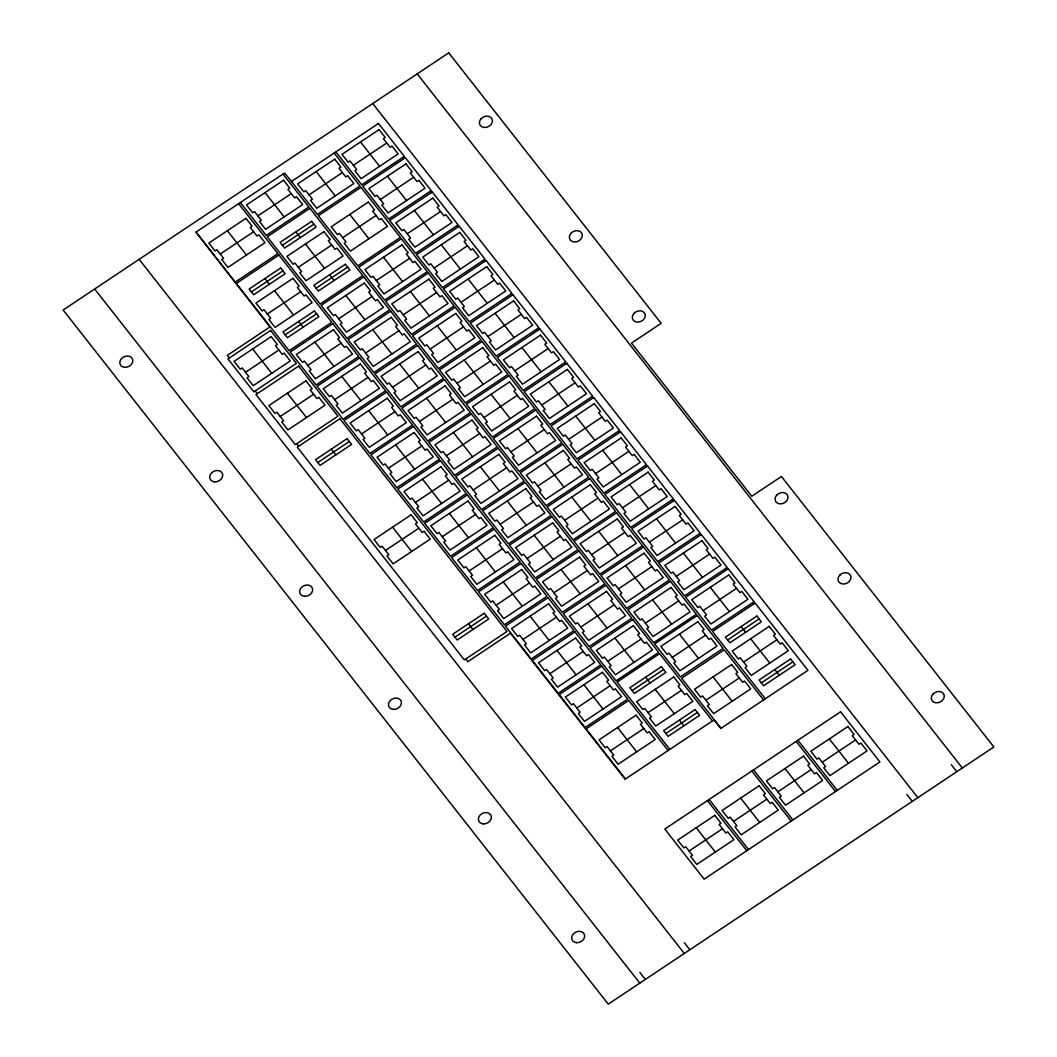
<?xml version="1.0" encoding="UTF-8"?>
<svg xmlns="http://www.w3.org/2000/svg" width="1057" height="1057" viewBox="0 0 1057 1057"><rect width="100%" height="100%" fill="white"/><g stroke="black" fill="none" stroke-linecap="round" stroke-linejoin="round"><path stroke-width="1.5" d="M196.1 232.249L269.905 326.957L227.281 355.39L229.316 357.979M238.737 203.816L240.468 202.653M283.104 174.22L284.703 173.15L291.587 181.645M334.223 153.212L335.954 152.049M257.908 215.879L291.283 193.616M220.239 254.01L253.614 231.747M309.027 194.871L342.389 172.608M353.395 165.275L386.77 143.012M282.364 245.224L313.889 224.203M380.295 199.522L413.67 177.272M251.421 291.904L282.932 270.883M298.299 267.302L331.673 245.052M342.679 237.706L376.041 215.456M267.355 313.982L300.716 291.732M316.096 288.151L347.608 267.13M407.209 233.782L440.571 211.532M285.139 334.831L316.651 313.81M376.318 280.554L409.693 258.304M245.501 372.262L278.876 350.012M338.689 318.738L372.064 296.475M434.11 268.042L467.471 245.779M307.746 365.418L341.107 343.155M403.232 314.814L436.594 292.551M365.603 352.998L398.965 330.735M280.25 416.511L313.625 394.248M461.011 302.302L494.385 280.039M334.646 399.665L368.008 377.415M430.133 349.061L463.495 326.811M392.504 387.245L425.865 364.995M487.924 336.549L521.286 314.299M317.813 462.53L349.325 441.509M361.547 433.925L394.922 411.675M457.034 383.321L490.408 361.071M419.404 421.505L452.779 399.255M514.825 370.809L548.187 348.559M388.447 468.185L421.822 445.935M483.934 417.581L517.309 395.331M446.318 455.765L479.68 433.502M541.726 405.069L575.1 382.806M415.361 502.445L448.723 480.182M510.848 451.841L544.21 429.578M473.219 490.025L506.58 467.762M385.448 550.459L418.823 528.196M568.626 439.329L602.001 417.066M442.262 536.692L475.624 514.442M537.749 486.088L571.11 463.838M500.12 524.272L533.494 502.022M595.54 473.576L628.902 451.326M469.163 570.952L502.537 548.702M564.649 520.348L598.024 498.098M527.02 558.532L560.395 536.282M622.441 507.836L655.802 485.586M496.077 605.212L529.438 582.949M454.946 637.133L486.458 616.112M591.55 554.608L624.925 532.345M553.934 592.792L587.296 570.529M649.342 542.096L682.716 519.833M522.977 639.472L556.339 617.209M618.464 588.868L651.825 566.605M580.835 627.052L614.196 604.789M676.242 576.356L709.617 554.093M549.878 673.719L583.253 651.469M645.365 623.115L678.726 600.865M607.735 661.299L641.11 639.049M703.156 610.602L736.518 588.353M576.778 707.979L610.153 685.729M672.265 657.375L705.64 635.125M632.126 690.551L663.637 669.53M727.612 639.947L759.124 618.926M648.06 712.643L681.421 690.38M610.431 750.827L643.792 728.564M743.547 662.039L776.908 639.776M705.917 700.223L739.279 677.96M665.844 733.492L697.356 712.471M761.331 682.888L792.842 661.867M689.111 851.004L722.473 828.754M733.479 821.408L766.853 799.158M777.86 791.812L811.221 769.562M822.227 762.216L855.589 739.966M417.198 73.871L962.346 767.99M951.287 764.687L956.783 771.702M372.711 103.546L917.859 797.665M906.787 794.362L912.297 801.378M403.404 157.004L404.448 158.339M430.305 191.264L431.348 192.599M457.205 225.511L458.262 226.859M484.106 259.771L485.163 261.105M511.02 294.031L512.064 295.365M537.921 328.278L538.978 329.625M564.821 362.538L565.878 363.885M591.722 396.798L592.779 398.132M618.636 431.058L619.679 432.392M645.536 465.305L646.593 466.652M672.437 499.565L673.494 500.912M699.351 533.825L700.395 535.159M726.251 568.085L727.295 569.419M753.152 602.331L754.209 603.679M360.529 141.982L379.635 166.306M387.43 176.242L406.535 200.566M414.331 210.488L433.449 234.826M441.245 244.748L460.35 269.073M468.145 279.008L487.251 303.333M495.046 313.255L514.151 337.593M521.947 347.515L541.065 371.853M548.86 381.775L567.966 406.099M575.761 416.035L594.866 440.359M602.662 450.282L621.767 474.619M629.576 484.542L648.681 508.879M656.476 518.802L675.582 543.126M683.377 553.062L702.482 577.386M710.278 587.309L729.396 611.646M741.116 626.576L745.621 632.311M750.668 638.745L769.787 663.069M774.834 669.517L779.339 675.238M829.349 738.922L848.467 763.26M765.321 698.756L712.497 631.491L755.134 603.058L807.958 670.323L720.821 728.445L714.083 719.857L625.097 779.207L510.452 633.222L467.815 661.669L465.727 659.013M797.916 740.27L837.263 790.359M763.59 699.919L724.243 649.83L681.62 678.264L720.953 728.352M796.185 741.419L835.532 791.508M316.162 171.578L335.267 195.902M349.801 214.412L368.906 238.75M383.453 257.261L402.558 281.585M410.354 291.521L429.459 315.845M437.254 325.781L456.373 350.105M464.168 360.027L483.274 384.365M491.069 394.287L510.174 418.612M517.97 428.547L537.088 452.872M544.884 462.807L563.989 487.132M571.784 497.054L590.889 521.392M598.685 531.314L617.79 555.638M625.585 565.574L644.704 589.898M652.499 599.821L671.605 624.159M679.4 634.081L698.505 658.419M713.052 676.929L732.157 701.253M784.981 768.518L804.086 792.856M753.549 769.866L792.895 819.955M712.471 720.927L659.647 653.662L617.011 682.095L669.834 749.36M751.818 771.015L791.151 821.104M265.043 192.585L284.148 216.91M295.881 231.853L300.373 237.574M305.433 244.008L324.539 268.346M329.599 274.78L334.091 280.501M345.824 295.445L364.929 319.769M372.725 329.705L391.843 354.029M399.638 363.952L418.744 388.289M426.539 398.212L445.644 422.549M453.44 432.472L472.545 456.796M480.34 466.732L499.459 491.056M507.254 500.978L526.36 525.316M534.155 535.238L553.26 559.576M561.056 569.498L580.161 593.823M587.969 603.758L607.075 628.083M614.87 638.005L633.975 662.343M645.629 677.18L650.134 682.914M655.181 689.349L674.3 713.673M679.36 720.121L683.853 725.842M740.613 798.114L759.719 822.452M709.181 799.462L748.515 849.551M668.103 750.523L628.756 700.434L586.133 728.868L625.467 778.956M707.437 800.611L746.784 850.7M227.374 230.717L246.479 255.041M264.924 278.52L269.416 284.254M274.476 290.688L293.582 315.026M298.642 321.46L303.134 327.181M314.867 342.124L333.972 366.449M341.781 376.384L360.886 400.709M368.682 410.631L387.787 434.969M395.582 444.891L414.688 469.216M422.483 479.151L441.601 503.476M449.397 513.411L468.502 537.736M476.297 547.658L495.403 571.996M503.198 581.918L522.303 606.242M530.099 616.178L549.217 640.502M557.013 650.425L576.118 674.762M583.913 684.685L603.019 709.022M617.565 727.533L636.671 751.857M696.246 827.71L715.351 852.048M252.636 348.969L271.741 373.306M287.385 393.217L306.49 417.541M331.317 449.159L335.822 454.88M392.583 527.166L411.688 551.49M468.449 623.762L472.941 629.483M255.16 390.905L257.313 393.64M296.647 443.729L298.629 446.252M684.341 942.738L689.851 949.741M139.141 259.335L684.289 953.454M639.855 972.414L645.351 979.416M94.654 289.01L639.802 983.129M481.226 118.622L480.222 119.943A6.725 5.417 -25.3 0 0 486.061 127.382L487.739 126.919A6.725 5.417 -25.3 0 0 491.492 118.093A6.725 5.417 -25.3 0 0 481.226 118.622M571.15 233.121L570.146 234.443A6.725 5.417 -25.3 0 0 575.986 241.881L577.664 241.406A6.725 5.417 -25.3 0 0 581.403 232.593A6.725 5.417 -25.3 0 0 571.15 233.121M634.094 313.268L633.09 314.59A6.725 5.417 -25.3 0 0 638.93 322.028L640.608 321.553A6.725 5.417 -25.3 0 0 644.347 312.74A6.725 5.417 -25.3 0 0 634.094 313.268M776.842 495.02L775.838 496.341A6.725 5.417 -25.3 0 0 781.678 503.779L783.356 503.317A6.725 5.417 -25.3 0 0 787.108 494.504A6.725 5.417 -25.3 0 0 776.842 495.02M839.787 575.167L838.782 576.488A6.725 5.417 -25.3 0 0 844.622 583.926L846.3 583.464A6.725 5.417 -25.3 0 0 850.053 574.651A6.725 5.417 -25.3 0 0 839.787 575.167M933.08 693.96L932.076 695.281A6.725 5.417 -25.3 0 0 937.916 702.72L939.594 702.244A6.725 5.417 -25.3 0 0 943.333 693.432A6.725 5.417 -25.3 0 0 933.08 693.96M448.723 52.85L63.143 310.031L608.277 1004.15L993.857 746.969L781.427 476.482L751.765 496.262L631.491 343.129L661.154 323.336L448.723 52.85M238.618 203.671L195.981 232.104L235.235 282.087L277.872 253.654L238.618 203.671M282.985 174.075L240.349 202.508L266.205 235.42L308.842 206.987L282.985 174.075M283.58 180.219L246.506 204.952L252.689 212.814L254.539 211.585L261.277 220.173L259.427 221.402L265.611 229.277L302.685 204.543L296.502 196.681L294.652 197.91L287.9 189.322L289.763 188.093L283.58 180.219M334.104 153.067L291.468 181.5L317.325 214.412L359.948 185.979L334.104 153.067M378.472 123.471L335.835 151.904L361.692 184.816L404.329 156.383L378.472 123.471M245.911 218.35L208.837 243.07L215.02 250.945L216.87 249.716L223.622 258.304L221.759 259.533L227.942 267.408L265.016 242.674L258.833 234.813L256.983 236.041L250.245 227.453L252.095 226.224L245.911 218.35M334.699 159.211L297.625 183.944L303.795 191.806L305.658 190.577L312.396 199.165L310.547 200.394L316.73 208.269L353.804 183.535L347.621 175.673L345.771 176.902L339.02 168.314L340.869 167.085L334.699 159.211M379.067 129.615L341.992 154.348L348.176 162.21L350.026 160.981L356.764 169.569L354.914 170.798L361.098 178.673L398.172 153.939L391.988 146.077L390.139 147.306L383.387 138.718L385.25 137.489L379.067 129.615M309.886 208.321L267.249 236.768L320.086 304.033L362.723 275.586L309.886 208.321M361.005 187.314L318.368 215.76L357.715 265.849L400.352 237.402L361.005 187.314M405.373 157.718L362.736 186.164L388.593 219.076L431.23 190.643L405.373 157.718M311.63 221.336L280.118 242.357L284.624 248.078L316.135 227.057L311.63 221.336M405.967 163.875L368.893 188.595L375.076 196.47L376.926 195.228L383.678 203.816L381.815 205.058L387.998 212.933L425.073 188.199L418.889 180.324L417.039 181.566L410.301 172.978L412.151 171.736L405.967 163.875M278.942 255.001L236.306 283.448L289.129 350.713L331.766 322.266L278.942 255.001M323.971 231.655L286.896 256.375L293.08 264.25L294.929 263.008L301.681 271.596L299.818 272.838L306.002 280.713L343.076 255.979L336.892 248.104L335.043 249.346L328.304 240.758L330.154 239.516L323.971 231.655M368.338 202.059L331.264 226.779L337.447 234.654L339.297 233.412L346.049 242L344.199 243.242L350.369 251.117L387.457 226.383L381.273 218.508L379.41 219.75L372.672 211.162L374.522 209.92L368.338 202.059M280.686 268.016L249.161 289.037L253.667 294.758L285.179 273.737L280.686 268.016M293.014 278.321L255.939 303.055L262.123 310.93L263.973 309.688L270.724 318.276L268.861 319.518L275.045 327.379L312.119 302.659L305.935 294.784L304.086 296.026L297.347 287.438L299.197 286.196L293.014 278.321M432.287 191.978L389.65 220.411L415.493 253.336L458.13 224.89L432.287 191.978M432.868 198.121L395.794 222.855L401.977 230.73L403.84 229.488L410.578 238.076L408.729 239.318L414.912 247.179L451.986 222.459L445.803 214.584L443.94 215.826L437.202 207.238L439.051 205.996L432.868 198.121M345.362 264.276L313.837 285.298L318.342 291.019L349.854 269.997L345.362 264.276M401.396 238.75L358.759 267.183L384.616 300.109L427.253 271.662L401.396 238.75M270.579 330.458L227.942 358.891L253.799 391.817L296.436 363.37L270.579 330.458M401.99 244.894L364.916 269.627L371.099 277.502L372.949 276.26L379.701 284.848L377.838 286.09L384.021 293.952L421.096 269.231L414.912 261.356L413.062 262.585L406.324 254.01L408.174 252.768L401.99 244.894M271.173 336.602L234.099 361.335L240.283 369.21L242.132 367.968L248.884 376.556L247.021 377.798L253.204 385.66L290.279 360.939L284.095 353.064L282.245 354.306L275.507 345.718L277.357 344.476L271.173 336.602M363.767 276.934L321.13 305.367L346.987 338.293L389.623 309.846L363.767 276.934M314.405 310.956L282.893 331.977L287.385 337.698L318.897 316.677L314.405 310.956M364.361 283.078L327.287 307.812L333.47 315.673L335.32 314.444L342.072 323.032L340.209 324.261L346.392 332.136L383.466 307.415L377.283 299.541L375.433 300.769L368.695 292.181L370.545 290.952L364.361 283.078M459.187 226.238L416.55 254.671L442.407 287.596L485.044 259.15L459.187 226.238M459.782 232.381L422.708 257.115L428.878 264.99L430.741 263.748L437.479 272.336L435.629 273.565L441.813 281.439L478.887 256.719L472.704 248.844L470.854 250.073L464.102 241.498L465.965 240.256L459.782 232.381M332.823 323.614L290.186 352.047L316.03 384.959L358.667 356.526L332.823 323.614M333.404 329.758L296.33 354.491L302.513 362.353L304.363 361.124L311.115 369.712L309.265 370.941L315.435 378.816L352.51 354.082L346.339 346.22L344.476 347.449L337.738 338.861L339.588 337.632L333.404 329.758M428.296 273.01L385.673 301.443L411.517 334.356L454.153 305.922L428.296 273.01M298.589 366.118L255.953 394.552L295.286 444.64L337.923 416.207L298.589 366.118M428.891 279.154L391.817 303.887L398 311.749L399.85 310.52L406.601 319.108L404.752 320.337L410.922 328.212L447.996 303.478L441.826 295.616L439.963 296.845L433.225 288.257L435.074 287.028L428.891 279.154M390.68 311.194L348.044 339.627L373.887 372.54L416.524 344.106L390.68 311.194M391.262 317.338L354.187 342.058L360.371 349.933L362.234 348.704L368.972 357.292L367.123 358.521L373.306 366.396L410.38 341.662L404.197 333.801L402.334 335.029L395.595 326.441L397.445 325.212L391.262 317.338M305.922 380.85L268.848 405.584L275.031 413.446L276.881 412.217L283.62 420.805L281.77 422.034L287.953 429.908L325.028 405.175L318.844 397.313L316.994 398.542L310.243 389.954L312.106 388.725L305.922 380.85M486.088 260.498L443.451 288.931L469.308 321.843L511.945 293.41L486.088 260.498M486.682 266.641L449.608 291.375L455.792 299.237L457.641 298.008L464.38 306.596L462.53 307.825L468.713 315.699L505.788 290.966L499.604 283.104L497.755 284.333L491.003 275.745L492.866 274.516L486.682 266.641M359.724 357.861L317.087 386.307L342.93 419.219L385.567 390.786L359.724 357.861M360.318 364.018L323.244 388.738L329.414 396.613L331.277 395.384L338.015 403.959L336.166 405.201L342.349 413.076L379.423 388.342L373.24 380.467L371.39 381.709L364.639 373.121L366.488 371.879L360.318 364.018M455.21 307.257L412.574 335.703L438.417 368.616L481.054 340.182L455.21 307.257M455.792 313.414L418.717 338.134L424.901 346.009L426.764 344.78L433.502 353.355L431.652 354.597L437.836 362.472L474.91 337.738L468.727 329.863L466.877 331.105L460.125 322.517L461.975 321.275L455.792 313.414M417.581 345.441L374.944 373.887L400.801 406.8L443.438 378.366L417.581 345.441M418.176 351.598L381.101 376.318L387.285 384.193L389.135 382.951L395.873 391.539L394.023 392.781L400.207 400.656L437.281 375.922L431.097 368.047L429.248 369.289L422.496 360.701L424.359 359.459L418.176 351.598M512.989 294.744L470.352 323.191L496.209 356.103L538.845 327.67L512.989 294.744M513.583 300.901L476.509 325.622L482.692 333.497L484.542 332.255L491.294 340.843L489.431 342.085L495.614 349.959L532.688 325.226L526.505 317.351L524.655 318.593L517.917 310.005L519.767 308.763L513.583 300.901M339.905 418.731L297.268 447.164L464.367 659.925L507.003 631.491L339.905 418.731M386.624 392.121L343.987 420.554L369.844 453.479L412.481 425.033L386.624 392.121M387.219 398.264L350.144 422.998L356.328 430.873L358.178 429.631L364.916 438.219L363.066 439.461L369.25 447.336L406.324 422.602L400.141 414.727L398.291 415.969L391.539 407.381L393.402 406.139L387.219 398.264M482.111 341.517L439.474 369.95L465.331 402.876L507.968 374.429L482.111 341.517M482.705 347.661L445.631 372.394L451.815 380.269L453.664 379.027L460.403 387.615L458.553 388.857L464.736 396.732L501.811 371.998L495.627 364.123L493.778 365.365L487.026 356.777L488.889 355.535L482.705 347.661M347.079 438.655L315.567 459.676L320.06 465.397L351.571 444.376L347.079 438.655M444.482 379.701L401.845 408.134L427.702 441.06L470.339 412.613L444.482 379.701M445.076 385.845L408.002 410.578L414.185 418.453L416.035 417.211L422.787 425.799L420.924 427.041L427.107 434.903L464.182 410.182L457.998 402.307L456.148 403.549L449.41 394.961L451.26 393.719L445.076 385.845M539.902 329.004L497.266 357.438L523.109 390.363L565.746 361.917L539.902 329.004M540.484 335.148L503.409 359.882L509.593 367.757L511.456 366.515L518.194 375.103L516.345 376.345L522.528 384.206L559.602 359.486L553.419 351.611L551.556 352.853L544.817 344.265L546.667 343.023L540.484 335.148M413.525 426.381L370.888 454.814L396.745 487.739L439.382 459.293L413.525 426.381M414.119 432.524L377.045 457.258L383.229 465.133L385.078 463.891L391.83 472.479L389.967 473.721L396.15 481.582L433.225 456.862L427.041 448.987L425.191 450.216L418.453 441.641L420.303 440.399L414.119 432.524M509.012 375.777L466.375 404.21L492.232 437.136L534.868 408.689L509.012 375.777M509.606 381.921L472.532 406.654L478.715 414.529L480.565 413.287L487.317 421.875L485.454 423.117L491.637 430.979L528.711 406.258L522.528 398.383L520.678 399.612L513.94 391.037L515.79 389.795L509.606 381.921M471.382 413.961L428.759 442.394L454.602 475.306L497.239 446.873L471.382 413.961M471.977 420.105L434.903 444.838L441.086 452.7L442.936 451.471L449.687 460.059L447.824 461.288L454.008 469.163L491.082 444.442L484.912 436.567L483.049 437.796L476.311 429.208L478.16 427.979L471.977 420.105M566.803 363.264L524.166 391.698L550.023 424.623L592.66 396.177L566.803 363.264M567.398 369.408L530.323 394.142L536.507 402.017L538.357 400.775L545.095 409.363L543.245 410.592L549.429 418.466L586.503 393.746L580.319 385.871L578.47 387.1L571.718 378.512L573.581 377.283L567.398 369.408M440.439 460.641L397.802 489.074L423.646 521.986L466.282 493.553L440.439 460.641M441.02 466.784L403.946 491.518L410.129 499.38L411.992 498.151L418.731 506.739L416.881 507.968L423.064 515.842L460.139 491.109L453.955 483.247L452.092 484.476L445.354 475.888L447.203 474.659L441.02 466.784M535.925 410.037L493.289 438.47L519.132 471.382L561.769 442.949L535.925 410.037M536.507 416.181L499.433 440.914L505.616 448.776L507.466 447.547L514.217 456.135L512.368 457.364L518.538 465.239L555.625 440.505L549.442 432.643L547.579 433.872L540.84 425.284L542.69 424.055L536.507 416.181M498.296 448.208L455.659 476.654L481.503 509.566L524.14 481.133L498.296 448.208M498.878 454.365L461.803 479.085L467.987 486.96L469.85 485.731L476.588 494.319L474.738 495.548L480.922 503.423L517.996 478.689L511.813 470.827L509.95 472.056L503.211 463.468L505.061 462.239L498.878 454.365M411.12 514.799L374.046 539.519L380.229 547.394L382.079 546.165L388.817 554.753L386.968 555.982L393.151 563.857L430.225 539.123L424.042 531.248L422.192 532.49L415.441 523.902L417.304 522.673L411.12 514.799M593.704 397.524L551.067 425.958L576.924 458.87L619.561 430.437L593.704 397.524M594.298 403.668L557.224 428.402L563.407 436.264L565.257 435.035L572.009 443.623L570.146 444.852L576.329 452.726L613.404 427.993L607.22 420.131L605.37 421.36L598.632 412.772L600.482 411.543L594.298 403.668M467.339 494.887L424.703 523.334L450.559 556.246L493.196 527.813L467.339 494.887M467.934 501.044L430.86 525.765L437.03 533.64L438.893 532.398L445.631 540.986L443.781 542.228L449.965 550.102L487.039 525.369L480.856 517.494L479.006 518.736L472.254 510.148L474.117 508.906L467.934 501.044M562.826 444.284L520.189 472.73L546.046 505.642L588.67 477.209L562.826 444.284M563.421 450.441L526.346 475.161L532.517 483.036L534.38 481.794L541.118 490.382L539.268 491.624L545.452 499.499L582.526 474.765L576.342 466.89L574.493 468.132L567.741 459.544L569.591 458.302L563.421 450.441M525.197 482.468L482.56 510.914L508.417 543.827L551.054 515.393L525.197 482.468M525.791 488.625L488.717 513.345L494.901 521.22L496.75 519.978L503.489 528.566L501.639 529.808L507.822 537.683L544.897 512.949L538.713 505.074L536.864 506.316L530.112 497.728L531.975 496.486L525.791 488.625M620.604 431.771L577.981 460.218L603.824 493.13L646.461 464.697L620.604 431.771M621.199 437.928L584.125 462.649L590.308 470.524L592.158 469.282L598.909 477.87L597.06 479.112L603.23 486.986L640.304 462.253L634.134 454.378L632.271 455.62L625.533 447.032L627.382 445.79L621.199 437.928M494.24 529.147L451.603 557.581L477.46 590.506L520.097 562.06L494.24 529.147M494.835 535.291L457.76 560.025L463.944 567.9L465.793 566.658L472.532 575.246L470.682 576.488L476.866 584.349L513.94 559.629L507.756 551.754L505.907 552.996L499.155 544.408L501.018 543.166L494.835 535.291M589.727 478.544L547.09 506.977L572.947 539.902L615.584 511.456L589.727 478.544M590.321 484.687L553.247 509.421L559.43 517.296L561.28 516.054L568.019 524.642L566.169 525.884L572.352 533.745L609.427 509.025L603.243 501.15L601.393 502.392L594.642 493.804L596.505 492.562L590.321 484.687M552.098 516.728L509.461 545.161L535.318 578.087L577.954 549.64L552.098 516.728M552.692 522.871L515.618 547.605L521.801 555.48L523.651 554.238L530.403 562.826L528.54 564.068L534.723 571.929L571.797 547.209L565.614 539.334L563.764 540.576L557.026 531.988L558.876 530.746L552.692 522.871M647.518 466.031L604.881 494.465L630.725 527.39L673.362 498.944L647.518 466.031M648.113 472.175L611.025 496.909L617.209 504.784L619.072 503.542L625.81 512.13L623.96 513.372L630.144 521.233L667.218 496.513L661.035 488.638L659.185 489.88L652.433 481.292L654.283 480.05L648.113 472.175M521.141 563.407L478.504 591.841L504.361 624.766L546.998 596.32L521.141 563.407M521.735 569.551L484.661 594.285L490.844 602.16L492.694 600.918L499.446 609.506L497.583 610.735L503.766 618.609L540.84 593.889L534.657 586.014L532.807 587.243L526.069 578.668L527.919 577.426L521.735 569.551M616.627 512.804L573.991 541.237L599.847 574.162L642.484 545.716L616.627 512.804M617.222 518.947L580.148 543.681L586.331 551.556L588.181 550.314L594.932 558.902L593.069 560.131L599.253 568.005L636.327 543.285L630.144 535.41L628.294 536.639L621.556 528.064L623.405 526.822L617.222 518.947M484.212 613.258L452.7 634.279L457.192 640L488.704 618.979L484.212 613.258M579.011 550.988L536.375 579.421L562.218 612.333L604.855 583.9L579.011 550.988M579.593 557.131L542.518 581.865L548.702 589.727L550.552 588.498L557.303 597.086L555.453 598.315L561.624 606.19L598.711 581.456L592.528 573.594L590.665 574.823L583.926 566.235L585.776 565.006L579.593 557.131M674.419 500.291L631.782 528.725L657.639 561.65L700.276 533.204L674.419 500.291M675.013 506.435L637.939 531.169L644.123 539.044L645.972 537.802L652.711 546.39L650.861 547.618L657.044 555.493L694.119 530.773L687.935 522.898L686.085 524.127L679.334 515.539L681.197 514.31L675.013 506.435M548.055 597.667L505.418 626.101L531.261 659.013L573.898 630.58L548.055 597.667M548.636 603.811L511.562 628.545L517.745 636.406L519.608 635.178L526.346 643.766L524.497 644.995L530.68 652.869L567.754 628.135L561.571 620.274L559.708 621.503L552.97 612.915L554.819 611.686L548.636 603.811M643.541 547.064L600.904 575.497L626.748 608.409L669.385 579.976L643.541 547.064M644.123 553.207L607.048 577.941L613.232 585.803L615.095 584.574L621.833 593.162L619.983 594.391L626.167 602.265L663.241 577.532L657.058 569.67L655.195 570.899L648.456 562.311L650.306 561.082L644.123 553.207M605.912 585.234L563.275 613.681L589.132 646.593L631.756 618.16L605.912 585.234M606.507 591.392L569.432 616.112L575.603 623.987L577.466 622.758L584.204 631.346L582.354 632.575L588.538 640.45L625.612 615.716L619.428 607.841L617.579 609.083L610.827 600.495L612.677 599.266L606.507 591.392M701.319 534.551L658.683 562.985L684.54 595.897L727.176 567.464L701.319 534.551M701.914 540.695L664.84 565.416L671.023 573.29L672.873 572.062L679.625 580.65L677.762 581.879L683.945 589.753L721.019 565.019L714.836 557.158L712.986 558.387L706.248 549.799L708.098 548.57L701.914 540.695M574.955 631.914L532.318 660.361L558.175 693.273L600.812 664.84L574.955 631.914M575.55 638.071L538.475 662.792L544.659 670.667L546.509 669.425L553.247 678.013L551.397 679.255L557.581 687.129L594.655 662.395L588.472 654.521L586.622 655.763L579.87 647.175L581.733 645.933L575.55 638.071M670.442 581.31L627.805 609.757L653.662 642.669L696.299 614.236L670.442 581.31M671.036 587.467L633.962 612.188L640.146 620.063L641.995 618.821L648.734 627.409L646.884 628.651L653.067 636.525L690.142 611.792L683.958 603.917L682.109 605.159L675.357 596.571L677.22 595.329L671.036 587.467M632.813 619.494L590.176 647.941L616.033 680.853L658.67 652.42L632.813 619.494M633.407 625.652L596.333 650.372L602.516 658.247L604.366 657.005L611.105 665.593L609.255 666.835L615.438 674.71L652.513 649.976L646.329 642.101L644.479 643.343L637.728 634.755L639.591 633.513L633.407 625.652M728.233 568.798L685.597 597.245L711.44 630.157L754.077 601.724L728.233 568.798M728.815 574.955L691.74 599.676L697.924 607.55L699.774 606.308L706.525 614.897L704.675 616.139L710.859 624.013L747.933 599.279L741.75 591.405L739.887 592.647L733.148 584.059L734.998 582.817L728.815 574.955M601.856 666.174L559.219 694.608L585.076 727.533L627.713 699.087L601.856 666.174M602.45 672.318L565.376 697.052L571.56 704.927L573.409 703.685L580.161 712.273L578.298 713.515L584.481 721.376L621.556 696.655L615.372 688.781L613.522 690.023L606.784 681.435L608.634 680.193L602.45 672.318M697.276 615.478L654.64 643.924L680.483 676.837L723.12 648.39L697.276 615.478M697.937 621.714L660.863 646.448L667.046 654.323L668.896 653.081L675.648 661.669L673.785 662.911L679.968 670.772L717.042 646.052L710.859 638.177L709.009 639.419L702.271 630.831L704.121 629.589L697.937 621.714M661.391 666.676L629.88 687.697L634.372 693.418L665.884 672.397L661.391 666.676M756.878 616.072L725.366 637.094L729.858 642.815L761.37 621.793L756.878 616.072M673.732 676.982L636.644 701.716L642.828 709.591L644.691 708.349L651.429 716.937L649.579 718.165L655.763 726.04L692.837 701.319L686.654 693.445L684.804 694.674L678.052 686.099L679.902 684.857L673.732 676.982M636.103 715.166L599.028 739.9L605.212 747.761L607.062 746.533L613.8 755.121L611.95 756.35L618.134 764.224L655.208 739.504L649.024 731.629L647.175 732.858L640.423 724.27L642.286 723.041L636.103 715.166M769.205 626.378L732.131 651.112L738.314 658.987L740.177 657.745L746.916 666.333L745.066 667.562L751.25 675.436L788.324 650.716L782.14 642.841L780.277 644.07L773.539 635.495L775.389 634.253L769.205 626.378M731.589 664.562L694.515 689.296L700.685 697.158L702.548 695.929L709.287 704.517L707.437 705.746L713.62 713.62L750.695 688.9L744.511 681.025L742.661 682.254L735.91 673.666L737.773 672.437L731.589 664.562M695.11 709.604L663.598 730.625L668.09 736.359L699.602 715.338L695.11 709.604M790.596 659L759.085 680.021L763.577 685.755L795.089 664.734L790.596 659M840.553 711.823L664.813 829.058L704.147 879.147L879.9 761.925L840.553 711.823M714.783 815.343L677.709 840.077L683.892 847.952L685.742 846.71L692.48 855.298L690.631 856.54L696.814 864.415L733.888 839.681L727.705 831.806L725.855 833.048L719.104 824.46L720.966 823.218L714.783 815.343M759.151 785.747L722.076 810.481L728.26 818.356L730.11 817.114L736.861 825.702L734.998 826.944L741.182 834.819L778.256 810.085L772.072 802.21L770.223 803.452L763.484 794.864L765.334 793.622L759.151 785.747M803.518 756.165L766.444 780.885L772.627 788.76L774.477 787.518L781.229 796.106L779.366 797.348L785.549 805.223L822.623 780.489L816.453 772.614L814.59 773.856L807.852 765.268L809.702 764.026L803.518 756.165M847.886 726.569L810.811 751.289L816.995 759.164L818.858 757.922L825.596 766.51L823.747 767.752L829.93 775.627L867.004 750.893L860.821 743.018L858.958 744.26L852.219 735.672L854.069 734.43L847.886 726.569M576.607 942.672A6.725 5.417 -25.3 0 0 584.402 934.533A6.725 5.417 -25.3 0 0 573.462 933.82A6.725 5.417 -25.3 0 0 576.607 942.672M483.313 823.879A6.725 5.417 -25.3 0 0 491.109 815.753A6.725 5.417 -25.3 0 0 480.169 815.039A6.725 5.417 -25.3 0 0 483.313 823.879M124.752 367.334A6.725 5.417 -25.3 0 0 132.548 359.208A6.725 5.417 -25.3 0 0 121.608 358.495A6.725 5.417 -25.3 0 0 124.752 367.334M214.677 481.833A6.725 5.417 -25.3 0 0 222.472 473.708A6.725 5.417 -25.3 0 0 211.532 472.981A6.725 5.417 -25.3 0 0 214.677 481.833M304.601 596.32A6.725 5.417 -25.3 0 0 312.383 588.194A6.725 5.417 -25.3 0 0 301.443 587.481A6.725 5.417 -25.3 0 0 304.601 596.32M393.389 709.392A6.725 5.417 -25.3 0 0 401.184 701.253A6.725 5.417 -25.3 0 0 390.244 700.54A6.725 5.417 -25.3 0 0 393.389 709.392"/></g></svg>
